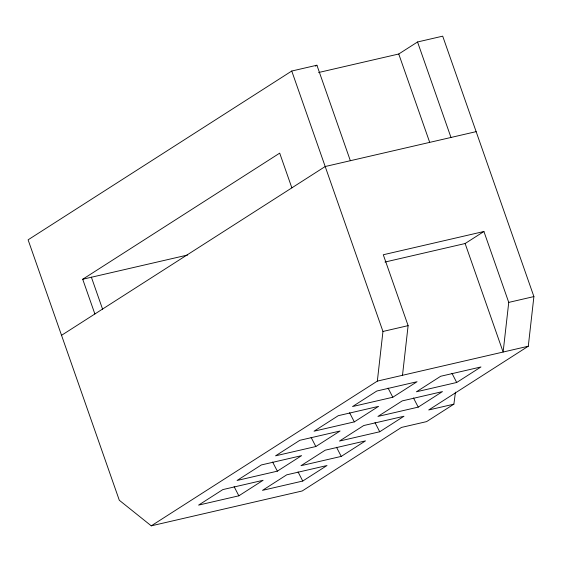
<?xml version="1.0" encoding="UTF-8"?>
<svg xmlns="http://www.w3.org/2000/svg" width="562" height="562" viewBox="0 0 562 562"><rect width="100%" height="100%" fill="white"/><g stroke="black" fill="none" stroke-linecap="round" stroke-linejoin="round"><path stroke-width="0.84" d="M291.755 71.03L28.1 239.826L119.299 500.25L151.262 525.842L377.341 381.106L382.954 331.461L291.755 71.03L316.912 65.22L350.351 160.711M402.497 375.29L408.11 325.644L383.284 254.755L483.917 231.502L508.743 302.398L503.123 352.044L465.125 243.529L483.917 231.502M455.452 392.128L453.892 404.155L428.729 409.965L528.287 346.227L533.9 296.581L442.701 36.158L417.545 41.974L398.753 54.001L318.591 72.519M315.465 66.147L316.912 65.22M94.873 313.975L82.712 279.251L279.7 153.138L291.861 187.863M61.539 335.317L325.194 166.521L476.14 131.649M238.85 495.81L263.093 480.285L222.847 489.586L198.597 505.105L238.85 495.81L234.129 486.657M277.34 471.167L301.583 455.649L261.33 464.95L237.087 480.468L277.34 471.167L272.619 462.013M315.83 446.53L340.073 431.005L299.82 440.306L275.577 455.824L315.83 446.53L311.102 437.377M354.313 421.886L378.556 406.368L338.31 415.669L314.06 431.187L354.313 421.886L349.592 412.733M392.803 397.25L417.046 381.724L376.793 391.026L352.55 406.544L392.803 397.25L388.082 388.096M302.749 481.044L326.993 465.526L286.746 474.82L262.503 490.345L302.749 481.044L298.029 471.89M341.239 456.407L365.483 440.882L325.229 450.183L300.986 465.701L341.239 456.407L336.519 447.254M379.729 431.764L403.973 416.245L363.719 425.539L339.476 441.065L379.729 431.764L375.002 422.61M418.212 407.127L442.456 391.602L402.209 400.903L377.959 416.421L418.212 407.127L413.492 397.973M456.702 382.483L480.946 366.965L440.692 376.259L416.449 391.784L456.702 382.483L451.981 373.33M453.892 404.155L426.614 421.612L401.458 427.429L302.208 490.97L151.262 525.842M82.712 279.251L187.61 255.015M384.963 262.054L465.125 243.529M382.954 331.461L408.11 325.644M508.743 302.398L533.9 296.581M377.341 381.106L528.287 346.227M417.545 41.974L450.984 137.458M398.753 54.001L429.6 142.081M91.36 277.143L102.607 309.248"/></g></svg>
